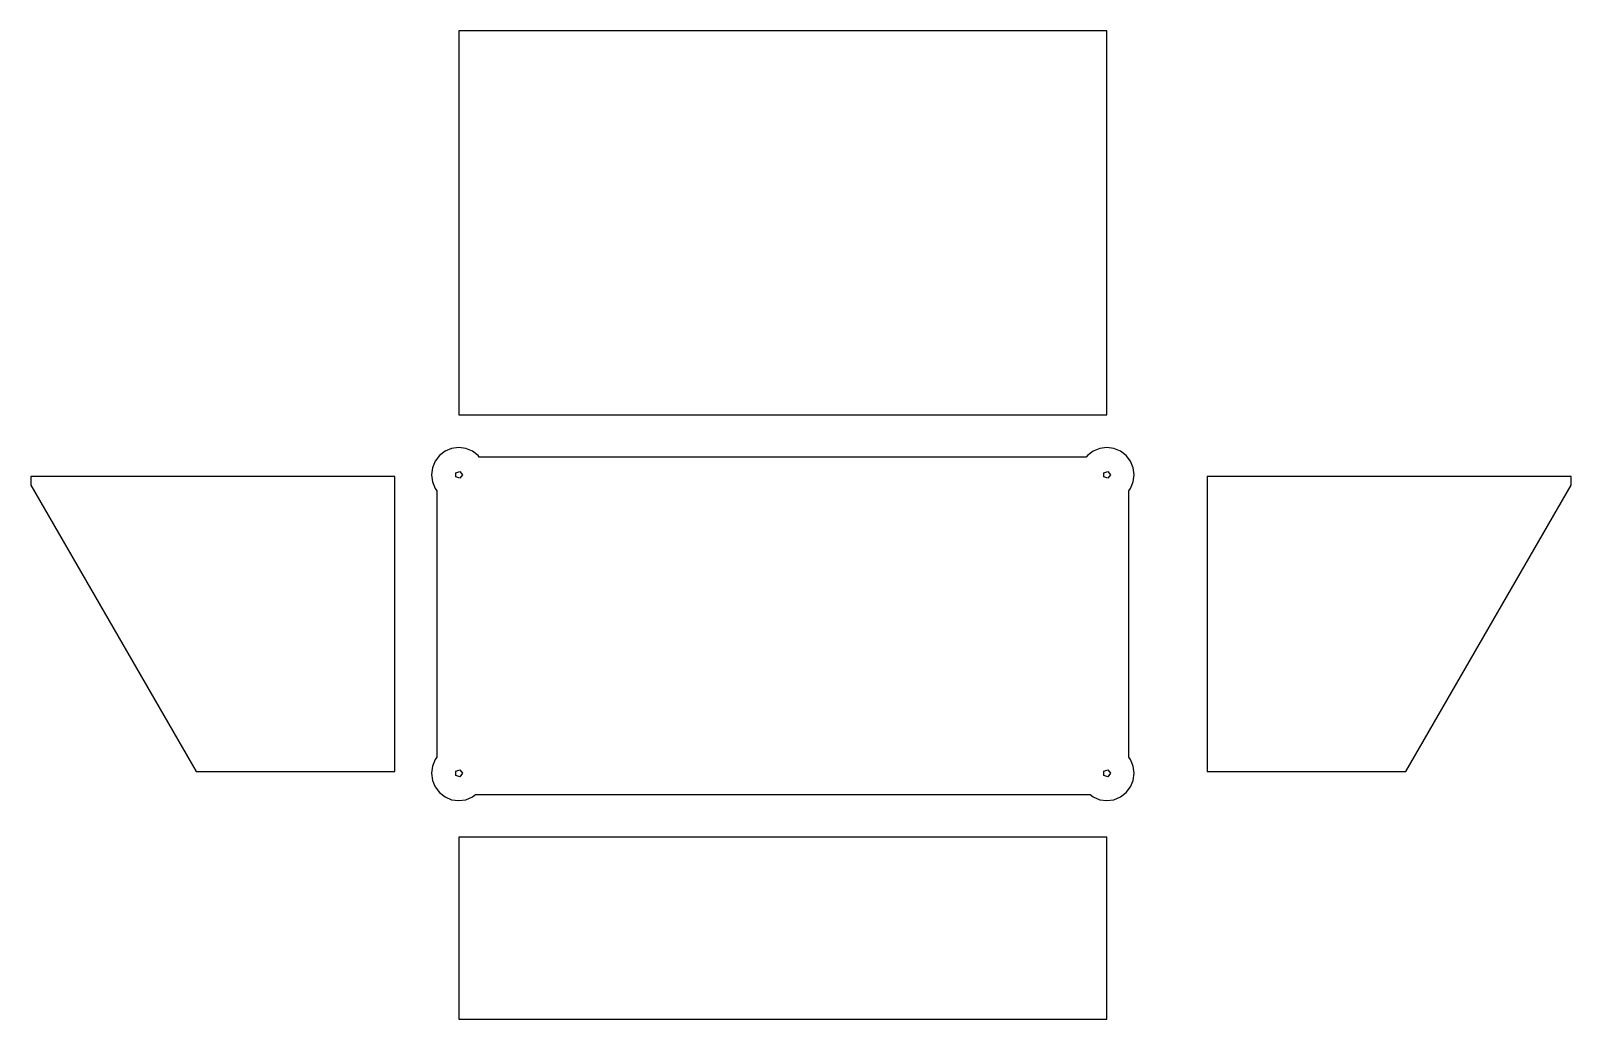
# Model space of a CAD drawing. Header units: metres. Extents: x -110 to 313, y -60 to 211.
import ezdxf

# ---------------------------------------------------------------- set-up
doc = ezdxf.new("R2010")
doc.units = ezdxf.units.M

msp = doc.modelspace()

# ---------------------------------------------------------------- linework, layer by layer
for p, q in [((185.46, 211.301), (7.5, 211.301)), ((7.5, 211.301), (7.5, 105.921)), ((185.46, 105.921), (185.46, 211.301)), ((7.5, 105.921), (185.46, 105.921)), ((1.00481, 93.1758), (0.255554, 91.3669)), ((2.19669, 94.7291), (1.00481, 93.1758)), ((3.75, 95.921), (2.19669, 94.7291)), ((5.55885, 96.6702), (3.75, 95.921)), ((7.5, 96.9258), (5.55885, 96.6702)), ((9.44113, 96.6702), (7.5, 96.9258)), ((11.25, 95.921), (9.44113, 96.6702)), ((12.8033, 94.7291), (11.25, 95.921)), ((13.1524, 94.2741), (12.8033, 94.7291)), ((179.808, 94.2741), (13.1524, 94.2741)), ((180.157, 94.7291), (179.808, 94.2741)), ((181.71, 95.921), (180.157, 94.7291)), ((183.519, 96.6702), (181.71, 95.921)), ((185.46, 96.9258), (183.519, 96.6702)), ((187.401, 96.6702), (185.46, 96.9258)), ((189.21, 95.921), (187.401, 96.6702)), ((190.763, 94.7291), (189.21, 95.921)), ((191.955, 93.1758), (190.763, 94.7291)), ((192.704, 91.3669), (191.955, 93.1758)), ((-10, 88.921), (-110, 88.921)), ((-110, 88.921), (-110, 86.6025)), ((-10, 8), (-10, 88.921)), ((0.255554, 91.3669), (0, 89.4258)), ((0, 89.4258), (0.255554, 87.4846)), ((6.69098, 90.0136), (7.80901, 90.3768)), ((6.69098, 88.838), (6.69098, 90.0136)), ((7.80901, 88.4747), (6.69098, 88.838)), ((7.80901, 90.3768), (8.5, 89.4258)), ((8.5, 89.4258), (7.80901, 88.4747)), ((184.651, 90.0136), (185.769, 90.3768)), ((184.651, 88.838), (184.651, 90.0136)), ((185.769, 88.4747), (184.651, 88.838)), ((185.769, 90.3768), (186.46, 89.4258)), ((186.46, 89.4258), (185.769, 88.4747)), ((192.96, 89.4258), (192.704, 91.3669)), ((192.704, 87.4846), (192.96, 89.4258)), ((312.96, 88.921), (212.96, 88.921)), ((212.96, 88.921), (212.96, 8)), ((312.96, 86.6025), (312.96, 88.921)), ((-110, 86.6025), (-64.6188, 8)), ((0.255554, 87.4846), (1.00481, 85.6758)), ((1.00481, 85.6758), (1.5, 85.0304)), ((1.5, 85.0304), (1.5, 11.8953)), ((191.46, 85.0304), (191.955, 85.6758)), ((191.46, 11.8953), (191.46, 85.0304)), ((191.955, 85.6758), (192.704, 87.4846)), ((267.579, 8), (312.96, 86.6025)), ((0.255554, 9.44113), (0, 7.5)), ((1.00481, 11.25), (0.255554, 9.44113)), ((1.5, 11.8953), (1.00481, 11.25)), ((191.955, 11.25), (191.46, 11.8953)), ((192.704, 9.44113), (191.955, 11.25)), ((192.96, 7.5), (192.704, 9.44113)), ((-64.6188, 8), (-10, 8)), ((0, 7.5), (0.255554, 5.55885)), ((0.255554, 5.55885), (1.00481, 3.75)), ((6.69098, 8.08778), (7.80901, 8.45105)), ((6.69098, 6.9122), (6.69098, 8.08778)), ((7.80901, 6.54893), (6.69098, 6.9122)), ((7.80901, 8.45105), (8.5, 7.5)), ((8.5, 7.5), (7.80901, 6.54893)), ((184.651, 8.08778), (185.769, 8.45105)), ((184.651, 6.9122), (184.651, 8.08778)), ((185.769, 6.54893), (184.651, 6.9122)), ((185.769, 8.45105), (186.46, 7.5)), ((186.46, 7.5), (185.769, 6.54893)), ((191.955, 3.74998), (192.704, 5.55885)), ((192.704, 5.55885), (192.96, 7.5)), ((212.96, 8), (267.579, 8)), ((1.00481, 3.75), (2.19669, 2.19669)), ((2.19669, 2.19669), (3.74998, 1.00481)), ((3.74998, 1.00481), (5.55885, 0.255554)), ((5.55885, 0.255554), (7.49998, 0)), ((7.49998, 0), (9.44113, 0.255554)), ((9.44113, 0.255554), (11.25, 1.00481)), ((11.25, 1.00481), (12.0867, 1.64682)), ((12.0867, 1.64682), (180.873, 1.64682)), ((180.873, 1.64682), (181.71, 1.00481)), ((181.71, 1.00481), (183.519, 0.255554)), ((183.519, 0.255554), (185.46, 0)), ((185.46, 0), (187.401, 0.255554)), ((187.401, 0.255554), (189.21, 1.00481)), ((189.21, 1.00481), (190.763, 2.19669)), ((190.763, 2.19669), (191.955, 3.74998)), ((185.46, -10), (7.5, -10)), ((7.5, -10), (7.5, -60)), ((185.46, -60), (185.46, -10)), ((7.5, -60), (185.46, -60))]:
    msp.add_line(p, q)

doc.saveas('drawing.dxf')
